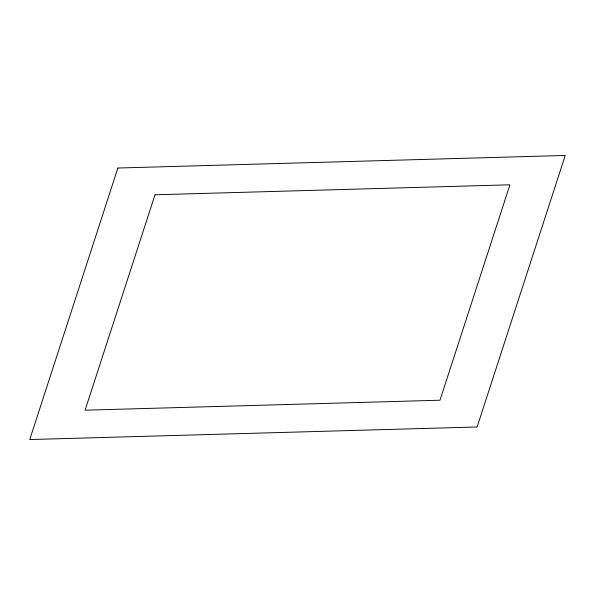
<?xml version="1.0" encoding="UTF-8"?>
<svg xmlns="http://www.w3.org/2000/svg" width="595" height="595" viewBox="0 0 595 595"><rect width="100%" height="100%" fill="white"/><g stroke="black" fill="none" stroke-linecap="round" stroke-linejoin="round"><path stroke-width="0.89" d="M117.884 168.028L29.75 439.549L477.116 426.972L565.25 155.451L117.884 168.028M155.005 194.788L85.085 410.193L439.995 400.212L509.915 184.807L155.005 194.788"/></g></svg>
